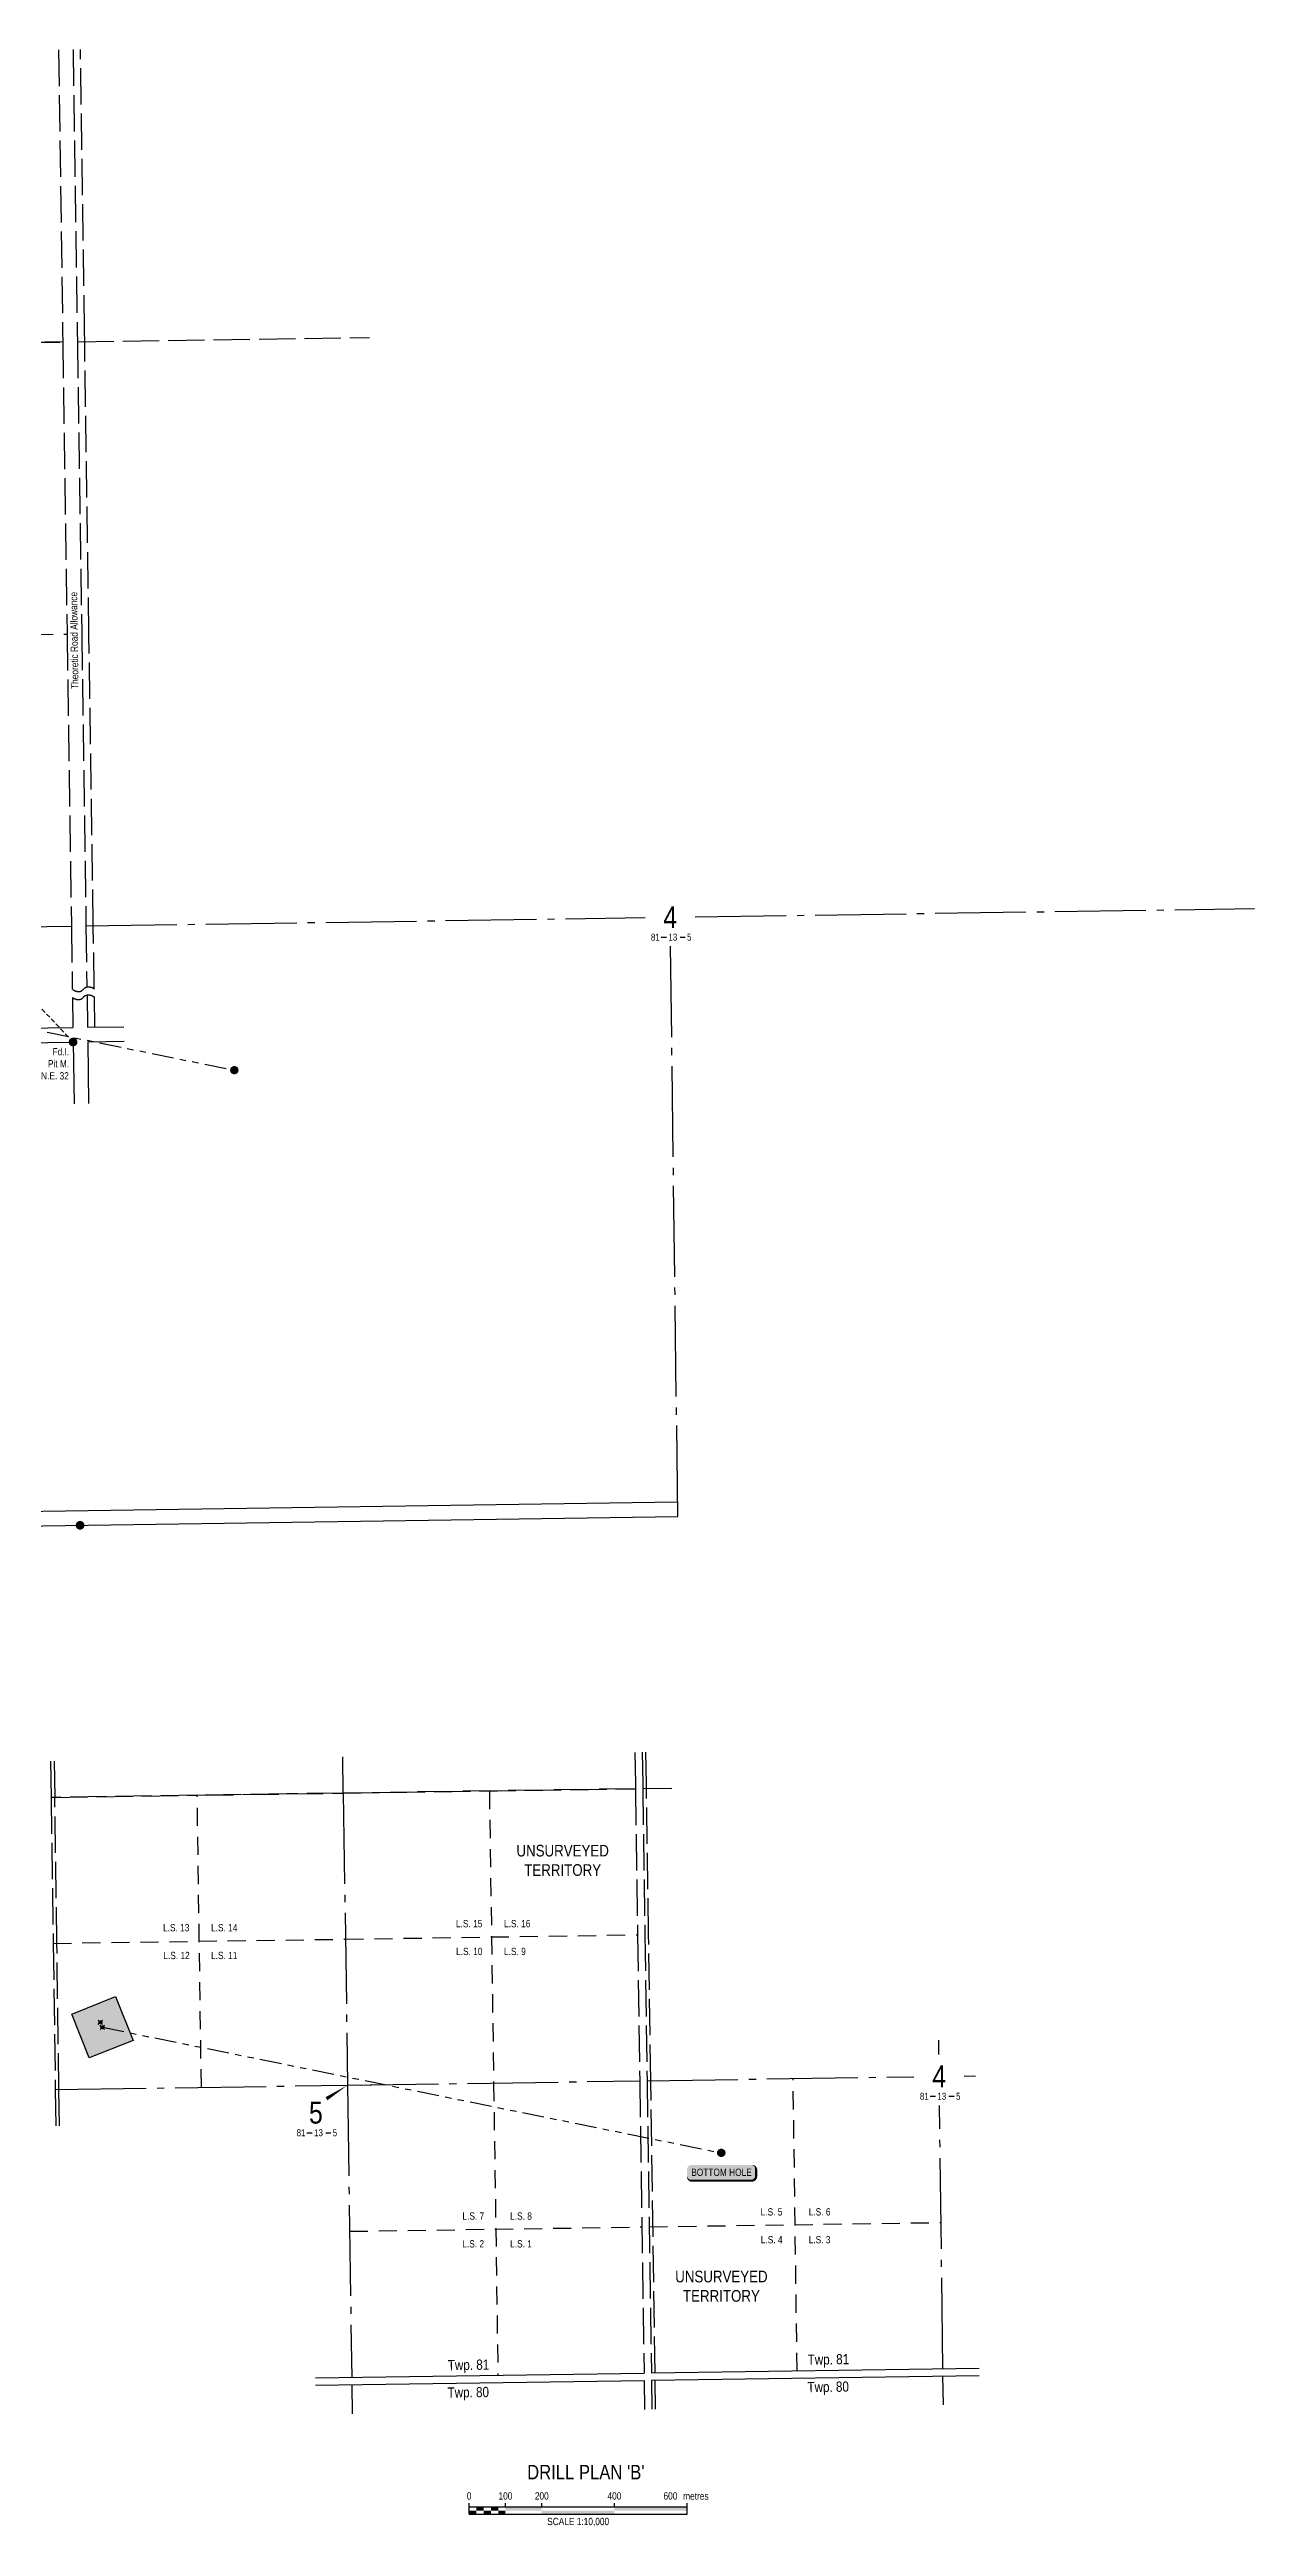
# Model space of a CAD drawing. Extents: x 560047 to 564966, y 6203492 to 6208175.
# Drawn here: x 563308 to 564966, y 6203523 to 6206933 of the extents above; entities that cross this region are included whole.
import ezdxf
from ezdxf.enums import TextEntityAlignment as Align

# ---------------------------------------------------------------- set-up
doc = ezdxf.new("R2010")
doc.units = 0
doc.header["$LTSCALE"] = 5
for name, pattern in [('foc-DRILLPATH', [14.75, 6, -1.75, 1.75, -1.75, 1.75, -1.75]), ('foc-LSD', [8, 5, -3]), ('foc-QUARTERLINE', [33, 25, -3, 2, -3]), ('foc-TIELINE', [1.875, 1.25, -0.625]), ('foc-UNSURVEYED', [12.5, 10, -2.5])]:
    doc.linetypes.add(name, pattern=pattern)
for name, color, linetype in [('10', 1, 'Continuous'), ('9', 3, 'Continuous'), ('CG-NOTES', 7, 'Continuous'), ('D-TXT', 6, 'Continuous'), ('DETAIL-T', 7, 'Continuous'), ('L-2', 7, 'Continuous'), ('L-MON', 1, 'Continuous'), ('L-ROAD-T', 7, 'Continuous'), ('L-SEC', 7, 'Continuous'), ('L-SECLBL', 7, 'Continuous'), ('L-SECQ', 8, 'foc-QUARTERLINE'), ('L-SECTION-LSD', 7, 'foc-LSD'), ('L-TIE', 7, 'foc-TIELINE'), ('L-UNS-T', 3, 'Continuous'), ('L-USEC', 7, 'foc-UNSURVEYED'), ('P-PDRILLPATH', 12, 'foc-DRILLPATH'), ('P-PROPOSED', 10, 'Continuous'), ('P-PROPOSED-H', 21, 'Continuous')]:
    doc.layers.add(name, color=color, linetype=linetype)
doc.styles.add('100L', font='ARIALN.TTF', dxfattribs={"height": 11})
doc.styles.add('80', font='ARIALN.TTF', dxfattribs={"height": 10})
doc.styles.add('80CG', font='ARIALN.TTF', dxfattribs={"height": 10})
doc.styles.add('80L', font='ARIALN.TTF', dxfattribs={"height": 10})
doc.styles.add('SIMPLEX', font='ARIALN.TTF')

# ---------------------------------------------------------------- blocks, each defined once
blk = doc.blocks.new('fdia')
at = {"color": 255, "const_width": 1}
blk.add_lwpolyline([(-0.5, 0, 1), (0.5, 0, 1)], format="xyb", close=True, dxfattribs=at)
blk = doc.blocks.new('Fdiaa')
blk.add_blockref('fdia', (0, 0))
blk = doc.blocks.new('fdib')
at = {"color": 1, "const_width": 1.6}
blk.add_lwpolyline([(-0.4, 0, 1), (0.4, 0, 1)], format="xyb", close=True, dxfattribs=at)
at = {"color": 1}
blk.add_circle((0, 0), 0.8, dxfattribs=at)
blk = doc.blocks.new('Fdibb')
blk.add_blockref('fdib', (0, 0))
blk = doc.blocks.new('fdicc')
for name in ['Fdibb', 'Fdiaa']:
    blk.add_blockref(name, (0, 0))
blk = doc.blocks.new('FDI')
blk.add_blockref('fdicc', (0, 0))
blk = doc.blocks.new('plbh')
at = {"layer": 'L-MON'}
h = blk.add_hatch(color=255, dxfattribs=at)
h.dxf.hatch_style = 1
edge = h.paths.add_edge_path()
edge.add_arc((0, 0), 1.16, 0, 360)
h = blk.add_hatch(color=256, dxfattribs=at)
h.dxf.hatch_style = 1
h.paths.add_polyline_path([(-0.96, 0, 1), (0.96, 0, 1)])
h.paths.add_polyline_path([(0.91, 0, -1), (-0.91, 0, -1)], flags=16)
h.paths.add_polyline_path([(0.45, 0, -1), (-0.45, 0, -1)], flags=0)
h = blk.add_hatch(color=256, dxfattribs=at)
h.dxf.hatch_style = 1
h.paths.add_polyline_path([(-0.45, 0, 1), (0.45, 0, 1)])
h.paths.add_polyline_path([(0.4, 0, -1), (-0.4, 0, -1)], flags=16)
at = {"layer": 'L-MON', "color": 240}
for radius in [0.96, 0.91, 0.45, 0.4]:
    blk.add_circle((0, 0), radius, dxfattribs=at)
blk = doc.blocks.new('L-SECLBL')
at = {"layer": '9', "color": 7}
for p, q in [((-5.1, -27.8), (-12.3, -27.8)), ((20.7, -27.8), (13.5, -27.8))]:
    blk.add_line(p, q, dxfattribs=at)
at = {"layer": '10', "color": 2, "style": 'SIMPLEX'}
blk.add_attdef('SEC', text='', height=30, dxfattribs=at).set_placement((0, 0), align=Align.MIDDLE)
at = {"layer": '10', "color": 5, "style": '80L'}
blk.add_attdef('TWP', text='', height=9.5, dxfattribs=at).set_placement((-14.4, -27.4), align=Align.MIDDLE_RIGHT)
blk.add_attdef('RGE', text='', height=9.5, dxfattribs=at).set_placement((3.6, -27.4), align=Align.MIDDLE_CENTER)
blk.add_attdef('MER', text='', height=9.5, dxfattribs=at).set_placement((23.2, -27.4), align=Align.MIDDLE_LEFT)
blk = doc.blocks.new('*U59')
h = blk.add_hatch(color=255)
edge = h.paths.add_edge_path()
edge.add_line((-41.5, -11.5), (41.5, -11.5))
edge.add_arc((41.5, -5.5), 6, 270, 360)
edge.add_line((47.5, -5.5), (47.5, 4))
edge.add_arc((41.5, 4), 6, 0, 90)
edge.add_line((41.5, 10), (-41.5, 10))
edge.add_arc((-41.5, 4), 6, 90, 180)
edge.add_line((-47.5, 4), (-47.5, -5.5))
edge.add_arc((-41.5, -5.5), 6, 180, 270)
at = {"color": 14, "flags": 128}
blk.add_lwpolyline([(-41.5, -11.5, 3, 3, 0), (41.5, -11.5, 3, 3, 0.414214), (47.5, -5.5, 3, 3, 0), (47.5, 4, 3, 0, 0.414214), (41.5, 10, 0, 0, 0), (-41.5, 10, 0, 0, 0.414214), (-47.5, 4, 0, 0, 0), (-47.5, -5.5, 0, 3, 0.414214)], format="xyseb", close=True, dxfattribs=at)
at = {"color": 14, "style": '80'}
blk.add_attdef('ENTER_TEXT_001', (-26.8, -4.9), '', height=10, dxfattribs=at)
blk = doc.blocks.new('*U44')
at = {"color": 0}
for p, q in [((-150, 0), (-150, 15)), ((-150, 10), (150.2, 10)), ((-150, 0), (150.2, 0)), ((-100, 10), (-100, 15)), ((-50, 10), (-50, 15)), ((50, 10), (50, 15)), ((150.2, 0), (150.2, 15))]:
    blk.add_line(p, q, dxfattribs=at)
for points in [[(-150, 5), (-140, 5), (-150, 0), (-140, 0)], [(-140, 10), (-130, 10), (-140, 5), (-130, 5)], [(-130, 5), (-120, 5), (-130, 0), (-120, 0)], [(-120, 10), (-110, 10), (-120, 5), (-110, 5)], [(-110, 5), (-100, 5), (-110, 0), (-100, 0)], [(-100, 10), (-50, 10), (-100, 5), (-50, 5)], [(-50, 5), (50, 5), (-50, 0), (50, 0)], [(50, 10), (150.2, 10), (50, 5), (150.2, 5)]]:
    blk.add_solid(points, dxfattribs=at)
at = {"color": 0, "style": '80'}
blk.add_text('metres', height=10, dxfattribs=at).set_placement((162.2, 20), align=Align.CENTER)
at = {"color": 0, "char_height": 10, "style": '80'}
for s, insert, attachment_point in [('0', (-150, 30.2), 2), ('100', (-100, 30.2), 2), ('200', (-50, 30.2), 2), ('400', (50, 30.2), 2), ('600', (136.7, 30.2), 3), ('SCALE 1:10,000', (0.1, -5), 2)]:
    blk.add_mtext(s, dxfattribs=dict(at, insert=insert, attachment_point=attachment_point))
blk = doc.blocks.new('WC')
at = {"layer": 'L-MON'}
h = blk.add_hatch(color=255, dxfattribs=at)
h.dxf.hatch_style = 1
edge = h.paths.add_edge_path()
edge.add_arc((0, 0), 0.9, 0, 360)
at = {"layer": 'L-MON', "color": 240, "flags": 128}
for points in [[(-0.6, 0.5), (-1.2, 1.1)], [(0.5, 0.6), (1.1, 1.2)], [(-1.2, -1.2), (-0.6, -0.6)], [(1.2, -1.2), (0.6, -0.6)]]:
    blk.add_lwpolyline(points, dxfattribs=at)
at = {"layer": 'L-MON', "color": 240}
for radius in [0.8, 0.373]:
    blk.add_circle((0, 0), radius, dxfattribs=at)

msp = doc.modelspace()

# ---------------------------------------------------------------- hatches: boundary and pattern name
at = {"layer": 'P-PROPOSED-H'}
h = msp.add_hatch(color=256, dxfattribs=at)
h.dxf.hatch_style = 1
h.paths.add_polyline_path([(563422.778, 6204192.363), (563362.474, 6204168.186), (563338.296, 6204228.49), (563398.6, 6204252.667)])

# ---------------------------------------------------------------- linework, layer by layer
at = {"layer": 'L-SEC'}
for p, q in [((561731.247, 6205563.043), (563339.88, 6205586.936)), ((561731.542, 6205542.938), (563340.176, 6205566.831)), ((563340.176, 6205566.831), (563341.427, 6205481.863)), ((563359.985, 6205587.235), (563409.957, 6205587.977)), ((563360.281, 6205567.129), (563410.253, 6205567.871)), ((563360.281, 6205567.129), (563361.532, 6205482.159)), ((562397.502, 6204907.477), (564172.08, 6204933.834)), ((562397.8, 6204887.371), (564172.379, 6204913.729)), ((563673.676, 6203727.607), (564125.918, 6203734.324)), ((563673.822, 6203717.554), (564126.066, 6203724.271)), ((564135.971, 6203734.474), (564587.093, 6203741.174)), ((564136.119, 6203724.421), (564587.22, 6203731.121))]:
    msp.add_line(p, q, dxfattribs=at)
at = {"layer": 'L-SECLBL', "flags": 128}
msp.add_lwpolyline([(563717.826, 6204130.677, 0, 4.998, 0), (563688.948, 6204112.1, 0, 0, 0)], format="xyseb", dxfattribs=at)
at = {"layer": 'L-SECQ'}
for p, q in [((562568.037, 6205714.843), (563337.827, 6205726.36)), ((563357.932, 6205726.656), (564127.216, 6205738.118)), ((564196.459, 6205739.15), (564965.892, 6205750.614)), ((564172.379, 6204913.729), (564162.419, 6205698.657)), ((563712.006, 6204532.817), (563711.281, 6204582.79)), ((563712.006, 6204532.817), (563717.826, 6204130.677)), ((564531.656, 6204172.816), (564531.403, 6204192.806)), ((563315.699, 6204124.661), (563717.826, 6204130.677)), ((563717.826, 6204130.677), (564119.994, 6204136.695)), ((563717.826, 6204130.677), (563723.648, 6203728.349)), ((563735.099, 6204130.936), (563767.798, 6204131.425)), ((564130.047, 6204136.843), (564497.341, 6204142.315)), ((564566.584, 6204143.347), (564582.008, 6204143.577)), ((564537.142, 6203740.432), (564532.544, 6204102.854)), ((563723.794, 6203718.297), (563724.371, 6203678.377)), ((564537.776, 6203690.459), (564537.27, 6203730.379))]:
    msp.add_line(p, q, dxfattribs=at)
at = {"layer": 'L-SECTION-LSD'}
for p, q in [((562527.671, 6206116.467), (563331.909, 6206128.502)), ((563913.04, 6204535.827), (563918.91, 6204133.686)), ((563516.759, 6204127.669), (563510.969, 6204529.805)), ((563312.815, 6204325.99), (563714.916, 6204331.748)), ((563714.916, 6204331.748), (564117.035, 6204337.766)), ((563918.91, 6204133.686), (563924.783, 6203731.337)), ((564336.557, 6203737.453), (564331.042, 6204139.837)), ((563720.737, 6203929.513), (564122.956, 6203935.51)), ((564133.009, 6203935.658), (564534.589, 6203941.632))]:
    msp.add_line(p, q, dxfattribs=at)
at = {"layer": 'L-TIE'}
msp.add_line((563340.176, 6205566.831), (563282.674, 6205627.66), dxfattribs=at)
at = {"layer": 'L-USEC'}
for p, q in [((563355.938, 6206545.24), (563350.231, 6206933.244)), ((563356.146, 6206531.097), (563355.938, 6206545.24)), ((563325.988, 6206530.644), (562521.851, 6206518.606)), ((562521.851, 6206518.606), (563325.988, 6206530.644)), ((563325.988, 6206530.644), (563331.909, 6206128.502)), ((563346.093, 6206530.94), (563352.014, 6206128.798)), ((563362.066, 6206128.955), (563356.146, 6206531.097)), ((563331.909, 6206128.502), (563337.827, 6205726.36)), ((563352.014, 6206128.798), (563357.932, 6205726.656)), ((563367.985, 6205726.811), (563362.066, 6206128.955)), ((563337.827, 6205726.36), (563339.103, 6205639.651)), ((563357.932, 6205726.656), (563359.164, 6205642.988)), ((563369.262, 6205640.081), (563367.985, 6205726.811)), ((563339.271, 6205628.275), (563339.88, 6205586.936)), ((563359.328, 6205631.889), (563359.985, 6205587.235)), ((563370.038, 6205587.384), (563369.429, 6205628.719)), ((563309.223, 6204576.772), (563309.938, 6204526.793)), ((563314.249, 6204576.847), (563314.965, 6204526.865)), ((564129.049, 6204546.134), (564128.418, 6204589.034)), ((563634.501, 6204531.652), (563712.006, 6204532.817)), ((563712.006, 6204532.817), (563634.501, 6204531.652)), ((563712.006, 6204532.817), (564114.074, 6204538.837)), ((564114.074, 6204538.837), (563712.006, 6204532.817)), ((564114.074, 6204538.837), (564117.035, 6204337.766)), ((564124.127, 6204538.985), (564127.087, 6204337.914)), ((564129.154, 6204539.063), (564129.049, 6204546.134)), ((564132.114, 6204337.992), (564129.154, 6204539.063)), ((563309.94, 6204526.8), (563510.969, 6204529.805)), ((563510.969, 6204529.805), (563309.94, 6204526.8)), ((563309.94, 6204526.793), (563312.819, 6204325.724)), ((563317.844, 6204325.806), (563314.965, 6204526.875)), ((563510.969, 6204529.805), (563634.501, 6204531.652)), ((563634.501, 6204531.652), (563510.969, 6204529.805)), ((564117.035, 6204337.766), (564119.994, 6204136.695)), ((564127.087, 6204337.914), (564130.047, 6204136.843)), ((564135.073, 6204136.92), (564132.114, 6204337.992)), ((563312.819, 6204325.724), (563315.699, 6204124.655)), ((563320.723, 6204124.736), (563317.844, 6204325.806)), ((563315.699, 6204124.655), (563316.415, 6204074.689)), ((563321.439, 6204074.764), (563320.723, 6204124.736)), ((564119.994, 6204136.695), (564125.918, 6203734.324)), ((564130.047, 6204136.843), (564135.971, 6203734.474)), ((564140.997, 6203734.548), (564135.073, 6204136.92)), ((564126.066, 6203724.271), (564126.654, 6203684.352)), ((564136.119, 6203724.421), (564136.706, 6203684.502)), ((564141.732, 6203684.576), (564141.145, 6203724.495))]:
    msp.add_line(p, q, dxfattribs=at)
for points in [[(563320.073, 6206932.791), (563325.78, 6206544.797), (563325.988, 6206530.644)], [(563340.178, 6206933.087), (563345.885, 6206545.093), (563346.093, 6206530.946), (563748.145, 6206536.963)], [(564113.339, 6204588.809), (564113.97, 6204545.913), (564114.074, 6204538.837)], [(564123.392, 6204588.959), (564124.023, 6204546.061), (564124.127, 6204538.988), (564164.046, 6204539.585)]]:
    msp.add_lwpolyline(points, dxfattribs=at)
at = {"layer": 'L-USEC', "flags": 128}
for points in [[(563339.271, 6205628.275, 0.09819619), (563344.42, 6205625.643, 0.11502491), (563349.368, 6205625.407, 0.18910183), (563354.35, 6205628.497, -0.18910183), (563359.332, 6205631.587, -0.11502491), (563364.28, 6205631.351, -0.09819619), (563369.429, 6205628.719)], [(563339.418, 6205639.396, 0.09819619), (563344.567, 6205636.764, 0.11502491), (563349.515, 6205636.528, 0.18910183), (563354.497, 6205639.618, -0.18910183), (563359.479, 6205642.707, -0.11502491), (563364.427, 6205642.471, -0.09819619), (563369.576, 6205639.84)]]:
    msp.add_lwpolyline(points, format="xyb", dxfattribs=at)
at = {"layer": 'P-PDRILLPATH'}
for p, q in [((561858.913, 6205873.824), (563562, 6205528.1)), ((563380.537, 6204210.426), (564232.08, 6204037.565))]:
    msp.add_line(p, q, dxfattribs=at)
at = {"layer": 'P-PROPOSED', "flags": 128}
msp.add_lwpolyline([(563422.778, 6204192.363), (563362.474, 6204168.186), (563338.296, 6204228.49), (563398.6, 6204252.667)], close=True, dxfattribs=at)

# ---------------------------------------------------------------- block references
at = {"layer": 'CG-NOTES'}
ref = msp.add_blockref('*U59', (564232.63, 6204010.801), dxfattribs=dict(at, xscale=0.99954636, yscale=0.99954636, zscale=0.99954636))
ref.add_attrib('ENTER_TEXT_001', 'BOTTOM HOLE', (564190.838, 6204005.8), dxfattribs={"layer": '0', "color": 14, "height": 9.99546, "style": '80'})
at = {"layer": 'L-2', "xscale": 0.99954636, "yscale": 0.99954636, "zscale": 0.99954636}
msp.add_blockref('*U44', (564035.119, 6203540.038), dxfattribs=at)
at = {"layer": 'L-MON'}
for name, p, xscale, yscale, zscale in [('FDI', (563340.176, 6205566.831), 4.99999999999997, 4.99999999999997, 4.99999999999997), ('plbh', (563562, 6205528.1), 4.997731799999989, 4.997731799999989, 4.997731799999989), ('FDI', (563349.793, 6204901.511), 4.99999999999997, 4.99999999999997, 4.99999999999997), ('WC', (563377.748, 6204217.385), 2.498865900012459, 2.498865900012459, 2.498865900012459), ('WC', (563380.537, 6204210.426), 2.498865900012459, 2.498865900012459, 2.498865900012459), ('plbh', (564232.08, 6204037.565), 4.997731799999989, 4.997731799999989, 4.997731799999989)]:
    msp.add_blockref(name, p, dxfattribs=dict(at, xscale=xscale, yscale=yscale, zscale=zscale))
at = {"layer": 'L-SECLBL'}
for p, xscale, yscale, zscale, values in [((564161.912, 6205738.635), 0.999540999999994, 0.999540999999994, 0.999540999999994, {'SEC': '4', 'TWP': '81', 'RGE': '13', 'MER': '5'}), ((564532.037, 6204142.832), 0.99954636, 0.99954636, 0.99954636, {'SEC': '4', 'TWP': '81', 'RGE': '13', 'MER': '5'}), ((563674.308, 6204092.623), 0.99954636, 0.99954636, 0.99954636, {'SEC': '5', 'TWP': '81', 'RGE': '13', 'MER': '5'})]:
    msp.add_blockref('L-SECLBL', p, dxfattribs=dict(at, xscale=xscale, yscale=yscale, zscale=zscale)).add_auto_attribs(values)

# ---------------------------------------------------------------- texts
at = {"layer": 'D-TXT', "color": 3, "char_height": 13.9936, "attachment_point": 1, "rotation": 0.850946, "style": '80L'}
for s, insert in [('Twp. 81', (563855.704, 6203752.256)), ('Twp. 81', (564350.957, 6203759.748)), ('Twp. 80', (563855.404, 6203714.495)), ('Twp. 80', (564350.657, 6203721.987))]:
    msp.add_mtext_dynamic_manual_height_columns(s, width=101.30342, gutter_width=47.457, heights=[0], dxfattribs=dict(at, insert=insert))
at = {"layer": 'DETAIL-T', "color": 3, "insert": (564045.774, 6203597.959), "char_height": 19.99093, "width": 236.70224, "attachment_point": 5, "style": '80CG'}
msp.add_mtext("DRILL PLAN 'B'", dxfattribs=at)
at = {"layer": 'L-ROAD-T', "style": '80L'}
msp.add_text('Theoretic Road Allowance', height=9.99541, rotation=90.820424, dxfattribs=at).set_placement((563341.703, 6206119.733), align=Align.MIDDLE_CENTER)
at = {"layer": 'L-UNS-T', "color": 3, "char_height": 15.99266, "attachment_point": 5, "style": '80L'}
for insert in [(564013.92, 6204440.137), (564232.393, 6203853.805)]:
    msp.add_mtext_dynamic_manual_height_columns('UNSURVEYED TERRITORY', width=126.29909, gutter_width=47.457, heights=[0], dxfattribs=dict(at, insert=insert))

# ---------------------------------------------------------------- next in the draw order: texts
at = {"layer": 'L-MON', "insert": (563295.194, 6205558.587), "char_height": 9.99546, "attachment_point": 1, "style": '80L', "bg_fill": 3, "box_fill_scale": 1.15, "bg_fill_color": 256, "bg_fill_true_color": 256, "bg_fill_transparency": 0}
msp.add_mtext_dynamic_manual_height_columns('\\pi16.69197;Fd.I. \\P\\pi10.2556;Pit M.\\P\\pi0.93513;N.E. 32', width=37.66471, gutter_width=49.955, heights=[0], dxfattribs=at)
at = {"layer": 'L-SECTION-LSD', "attachment_point": 1, "style": '100L', "bg_fill": 3, "box_fill_scale": 1.5, "bg_fill_color": 256, "bg_fill_transparency": 0}
for s, width, insert, char_height in [('\\pi1.81237;L.S. 15', 36.82601, (563865.267, 6204358.088), 10), ('L.S. 16', 36.90793, (563933.227, 6204358.088), 10), ('\\pi1.87142;L.S. 13', 36.80081, (563462.133, 6204352.553), 9.99541), ('L.S. 14', 36.96464, (563530.061, 6204352.553), 9.9954), ('\\pi2.21003;L.S. 12', 37.07806, (563462.133, 6204314.286), 9.99541), ('L.S. 11', 36.41643, (563530.061, 6204314.286), 9.9954), ('\\pi1.99556;L.S. 10', 36.92053, (563865.267, 6204319.804), 10), ('L.S. 9', 30.49959, (563933.227, 6204319.804), 10), ('\\pi2.29107;L.S. 7', 30.85246, (563873.704, 6203955.538), 9.99546), ('L.S. 8', 30.37357, (563941.633, 6203955.538), 9.9955), ('\\pi1.74399;L.S. 5', 30.37357, (564284.611, 6203961.309), 9.99546), ('L.S. 6', 30.45548, (564352.54, 6203961.309), 9.9955), ('\\pi2.12559;L.S. 2', 30.62561, (563873.704, 6203917.27), 9.99546), ('L.S. 1', 29.96399, (563941.633, 6203917.27), 9.9955), ('\\pi1.97126;L.S. 4', 30.51219, (564284.611, 6203923.041), 9.99546), ('L.S. 3', 30.34836, (564352.54, 6203923.041), 9.9955)]:
    msp.add_mtext_dynamic_manual_height_columns(s, width=width, gutter_width=54.95, heights=[0], dxfattribs=dict(at, insert=insert, char_height=char_height))

doc.saveas('drawing.dxf')
